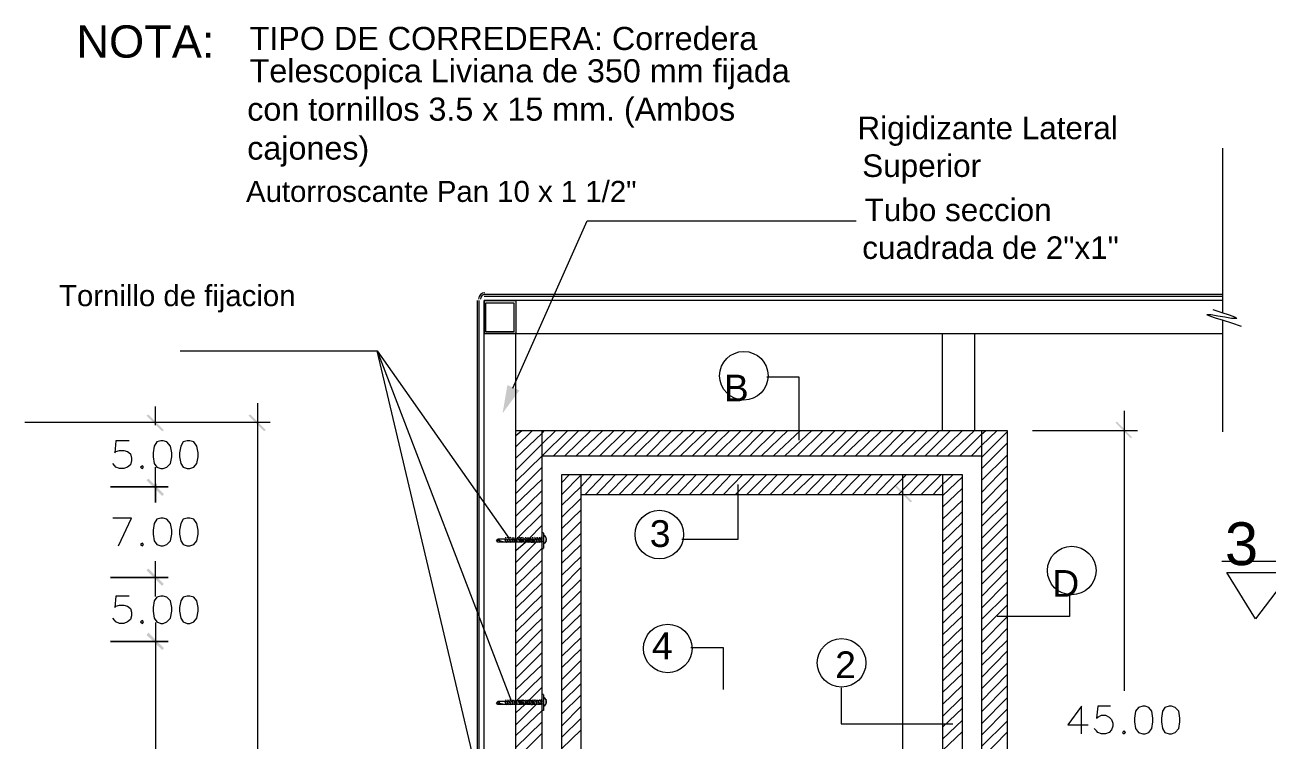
# Model space of a CAD drawing. Header units: inches. Extents: x 0.13 to 4.47, y 0.19 to 3.07.
# Drawn here: x 1.705 to 2.667, y 1.314 to 1.869 of the extents above; entities that cross this region are included whole.
import ezdxf

# ---------------------------------------------------------------- set-up
doc = ezdxf.new("R2010")
doc.units = ezdxf.units.IN
doc.header["$MEASUREMENT"] = 0
for name, color, linetype in [('PDF_PDF5_PDF12_PDF11_0', 7, 'Continuous'), ('PDF_PDF5_PDF12_PDF11_1', 7, 'Continuous'), ('PDF_PDF5_PDF12_PDF11_COTAS-01', 7, 'Continuous'), ('PDF_PDF5_PDF12_PDF11_lineabase', 7, 'Continuous'), ('PDF_PDF5_PDF12_PDF11_MESA', 7, 'Continuous'), ('PDF_Texto', 7, 'Continuous')]:
    doc.layers.add(name, color=color, linetype=linetype)
doc.styles.add('PDF Arial', font='arial.ttf')

msp = doc.modelspace()

# ---------------------------------------------------------------- linework, layer by layer
at = {"layer": 'PDF_PDF5_PDF12_PDF11_0', "lineweight": 5}
for points in [[(2.63253, 1.77308), (2.63253, 1.64583)], [(2.08268, 1.58732), (2.14026, 1.71689), (2.34878, 1.71689)], [(2.63253, 1.65977), (2.06039, 1.65977)], [(2.63253, 1.65837), (2.06039, 1.65837)], [(2.05528, 1.11084), (2.05528, 1.65512)], [(2.05667, 1.11084), (2.05667, 1.65512)], [(2.63253, 1.65512), (2.06039, 1.65512), (2.06039, 1.62958), (2.63253, 1.62958)], [(2.6251, 1.64816), (2.63206, 1.64583), (2.63764, 1.64398), (2.64182, 1.64258), (2.64321, 1.64165), (2.64367, 1.64119), (2.64321, 1.64119), (2.64135, 1.64119), (2.63949, 1.64119), (2.63439, 1.64212), (2.62881, 1.64305), (2.62371, 1.64398), (2.62231, 1.64398), (2.62092, 1.64398), (2.62045, 1.64398), (2.62092, 1.64398), (2.62185, 1.64351), (2.62324, 1.64305), (2.62696, 1.64165), (2.63299, 1.6398), (2.63949, 1.63794), (2.64693, 1.63515)], [(2.63253, 1.6398), (2.63253, 1.55342)], [(2.46581, 1.13035), (2.46581, 1.10527), (2.06039, 1.10527), (2.06039, 1.13035), (2.06039, 1.62958)], [(2.085, 1.13035), (2.085, 1.62958)], [(2.41565, 1.55435), (2.41565, 1.62958)], [(2.44073, 1.55435), (2.44073, 1.62958)], [(1.82494, 1.61611), (1.97772, 1.61611), (2.07989, 1.47075)], [(2.07804, 1.19119), (1.97772, 1.61611), (2.08175, 1.34444)], [(2.27958, 1.59614), (2.3042, 1.59614), (2.3042, 1.54692)], [(1.8059, 1.55853), (1.8059, 1.56085), (1.8059, 1.57292)], [(1.88484, 1.57571), (1.88484, 1.27292)], [(2.55637, 1.56967), (2.55637, 1.3528)], [(1.70466, 1.56085), (1.8946, 1.56085)], [(1.77107, 1.56085), (1.81565, 1.56085)], [(2.10543, 1.12524), (2.10543, 1.55435)], [(2.44584, 1.55435), (2.44584, 1.12524)], [(2.48531, 1.55435), (2.56658, 1.55435)], [(2.10543, 1.53484), (2.44584, 1.53484)], [(1.8059, 1.51302), (1.8059, 1.51069), (1.8059, 1.49862), (1.8059, 1.52602)], [(2.43098, 1.12524), (2.43098, 1.51998), (2.1203, 1.51998), (2.1203, 1.12524)], [(2.13562, 1.12524), (2.13562, 1.51998)], [(2.21364, 1.47029), (2.25729, 1.47029), (2.25729, 1.51255)], [(2.385, 1.11084), (2.385, 1.51998)], [(2.41565, 1.51998), (2.41565, 1.12524)], [(1.81565, 1.51069), (1.77107, 1.51069), (1.81565, 1.51069)], [(2.41565, 1.50466), (2.13562, 1.50466)], [(2.39568, 1.50466), (2.37525, 1.50466)], [(2.10636, 1.46286), (2.10543, 1.46286), (2.10543, 1.47493)], [(2.1059, 1.4754), (2.10636, 1.4754)], [(2.1059, 1.47493), (2.1059, 1.47493)], [(2.10636, 1.47493), (2.10636, 1.46332)], [(2.07618, 1.46797), (2.07014, 1.46936), (2.07107, 1.47029), (2.07246, 1.46983), (2.072, 1.4689)], [(2.07896, 1.46797), (2.07757, 1.46797), (2.07107, 1.46797), (2.07014, 1.46936)], [(2.07804, 1.47029), (2.07664, 1.47029), (2.07107, 1.47029)], [(2.07989, 1.47029), (2.0785, 1.47029)], [(2.08082, 1.46797), (2.07943, 1.46797)], [(2.08175, 1.47029), (2.08036, 1.47029)], [(2.08268, 1.46797), (2.08129, 1.46797)], [(2.08361, 1.47029), (2.08221, 1.47029)], [(2.08454, 1.46797), (2.08314, 1.46797)], [(2.085, 1.47029), (2.08407, 1.47029)], [(2.08593, 1.46797), (2.085, 1.46797)], [(2.08872, 1.47029), (2.08686, 1.47029), (2.08547, 1.47029)], [(2.08965, 1.46797), (2.08825, 1.46797), (2.08639, 1.46797)], [(2.09011, 1.47029), (2.08918, 1.47029)], [(2.09104, 1.46797), (2.09011, 1.46797)], [(2.09197, 1.47029), (2.09057, 1.47029)], [(2.0929, 1.46797), (2.0915, 1.46797)], [(2.09382, 1.47029), (2.09243, 1.47029)], [(2.09475, 1.46797), (2.09336, 1.46797)], [(2.09522, 1.47029), (2.09429, 1.47029)], [(2.09615, 1.46797), (2.09522, 1.46797)], [(2.09568, 1.47029), (2.09708, 1.47029), (2.09568, 1.47029)], [(2.09661, 1.46797), (2.098, 1.46797), (2.09661, 1.46797)], [(2.09847, 1.47029), (2.09754, 1.47029)], [(2.0994, 1.46797), (2.09847, 1.46797)], [(2.10033, 1.47029), (2.09893, 1.47029)], [(2.10126, 1.46797), (2.09986, 1.46797)], [(2.10404, 1.47029), (2.10218, 1.47029), (2.10079, 1.47029)], [(2.10358, 1.46797), (2.10172, 1.46797)], [(2.10497, 1.46797), (2.10404, 1.46797)], [(2.10543, 1.47029), (2.10451, 1.47029)], [(2.10543, 1.46797), (2.10543, 1.46797)], [(2.10636, 1.46332), (2.10636, 1.46332)], [(1.8059, 1.42571), (1.8059, 1.45311)], [(1.8059, 1.43871), (1.8059, 1.44057), (1.8059, 1.45264)], [(1.81565, 1.44057), (1.77107, 1.44057), (1.81565, 1.44057)], [(2.51411, 1.42757), (2.51411, 1.41038), (2.45791, 1.41038)], [(1.8059, 1.40574), (1.8059, 1.18608)], [(1.81565, 1.39088), (1.77107, 1.39088), (1.81565, 1.39088)], [(1.8059, 1.39274), (1.8059, 1.39088), (1.8059, 1.3788)], [(2.22061, 1.38623), (2.24568, 1.38623), (2.24568, 1.35373)], [(2.10636, 1.34955), (2.10636, 1.33747), (2.10543, 1.33747), (2.10543, 1.34955)], [(2.1059, 1.35001), (2.10636, 1.35001)], [(2.1059, 1.34955), (2.1059, 1.34955)], [(2.33717, 1.35512), (2.33717, 1.32726), (2.42355, 1.32726)], [(2.07618, 1.34212), (2.07014, 1.34351), (2.07107, 1.34444), (2.07246, 1.34397), (2.072, 1.34304)], [(2.07896, 1.34212), (2.07757, 1.34212), (2.07107, 1.34212), (2.07014, 1.34351)], [(2.07804, 1.34444), (2.07664, 1.34444), (2.07107, 1.34444)], [(2.07989, 1.34444), (2.0785, 1.34444)], [(2.08082, 1.34212), (2.07943, 1.34212)], [(2.08175, 1.3449), (2.08036, 1.3449)], [(2.08268, 1.34212), (2.08129, 1.34212)], [(2.08361, 1.3449), (2.08221, 1.3449)], [(2.08454, 1.34212), (2.08314, 1.34212)], [(2.085, 1.3449), (2.08407, 1.3449)], [(2.08593, 1.34212), (2.085, 1.34212)], [(2.08872, 1.3449), (2.08686, 1.3449), (2.08547, 1.3449)], [(2.08965, 1.34212), (2.08825, 1.34212), (2.08639, 1.34212)], [(2.09011, 1.3449), (2.08918, 1.3449)], [(2.09104, 1.34212), (2.09011, 1.34212)], [(2.09197, 1.3449), (2.09057, 1.3449)], [(2.0929, 1.34212), (2.0915, 1.34212)], [(2.09382, 1.3449), (2.09243, 1.3449)], [(2.09475, 1.34212), (2.09336, 1.34212)], [(2.09522, 1.3449), (2.09429, 1.3449)], [(2.09615, 1.34212), (2.09522, 1.34212)], [(2.09568, 1.3449), (2.09708, 1.3449), (2.09568, 1.3449)], [(2.09661, 1.34212), (2.098, 1.34212), (2.09661, 1.34212)], [(2.09847, 1.3449), (2.09754, 1.3449)], [(2.0994, 1.34212), (2.09847, 1.34212)], [(2.10033, 1.3449), (2.09893, 1.3449)], [(2.10126, 1.34212), (2.09986, 1.34212)], [(2.10404, 1.3449), (2.10218, 1.3449), (2.10079, 1.3449)], [(2.10358, 1.34212), (2.10172, 1.34212)], [(2.10497, 1.34212), (2.10404, 1.34212)], [(2.10543, 1.3449), (2.10451, 1.3449)], [(2.10543, 1.34212), (2.10543, 1.34212)]]:
    msp.add_lwpolyline(points, dxfattribs=at)
for points in [[(2.085, 1.55435), (2.46581, 1.55435), (2.46581, 1.10527), (2.085, 1.10527)], [(2.085, 1.55435), (2.46581, 1.55435), (2.46581, 1.10527), (2.085, 1.10527)], [(2.63578, 1.44428), (2.68547, 1.44428), (2.65807, 1.40853)]]:
    msp.add_lwpolyline(points, close=True, dxfattribs=at)
at = {"layer": 'PDF_PDF5_PDF12_PDF11_0', "lineweight": 13}
for points in [[(1.78546, 1.54645), (1.77525, 1.54645), (1.77432, 1.53716), (1.77525, 1.53809), (1.77803, 1.53902), (1.78128, 1.53902), (1.78407, 1.53809), (1.78639, 1.53624), (1.78732, 1.53298), (1.78732, 1.53113), (1.78639, 1.52788), (1.78407, 1.52602), (1.78128, 1.52509), (1.77803, 1.52509), (1.77525, 1.52602), (1.77432, 1.52695), (1.77292, 1.5288)], [(1.7771, 1.46518), (1.78732, 1.48654), (1.77292, 1.48654)], [(1.78546, 1.42617), (1.77525, 1.42617), (1.77432, 1.41735), (1.77525, 1.41828), (1.77803, 1.41921), (1.78128, 1.41921), (1.78407, 1.41828), (1.78639, 1.41642), (1.78732, 1.41363), (1.78732, 1.41085), (1.78639, 1.40806), (1.78407, 1.4062), (1.78128, 1.40481), (1.77803, 1.40481), (1.77525, 1.4062), (1.77432, 1.40713), (1.77292, 1.40899)], [(2.52339, 1.31936), (2.52339, 1.34072), (2.51271, 1.32633), (2.5285, 1.32633)], [(2.54569, 1.34072), (2.53593, 1.34072), (2.535, 1.33143), (2.53593, 1.33236), (2.53872, 1.33376), (2.54197, 1.33376), (2.54476, 1.33236), (2.54661, 1.33051), (2.54754, 1.32772), (2.54754, 1.3254), (2.54661, 1.32261), (2.54476, 1.32029), (2.54197, 1.31936), (2.53872, 1.31936), (2.53593, 1.32029), (2.535, 1.32168), (2.53315, 1.32354)]]:
    msp.add_lwpolyline(points, dxfattribs=at)
for points in [[(1.81008, 1.54645), (1.80683, 1.54552), (1.80497, 1.54227), (1.80404, 1.53716), (1.80404, 1.53391), (1.80497, 1.5288), (1.80683, 1.52602), (1.81008, 1.52509), (1.81193, 1.52509), (1.81472, 1.52602), (1.81751, 1.5288), (1.81844, 1.53391), (1.81844, 1.53716), (1.81751, 1.54227), (1.81472, 1.54552), (1.81193, 1.54645)], [(1.83051, 1.54645), (1.82726, 1.54552), (1.8254, 1.54227), (1.82447, 1.53716), (1.82447, 1.53391), (1.8254, 1.5288), (1.82726, 1.52602), (1.83051, 1.52509), (1.83237, 1.52509), (1.83562, 1.52602), (1.83794, 1.5288), (1.83887, 1.53391), (1.83887, 1.53716), (1.83794, 1.54227), (1.83562, 1.54552), (1.83237, 1.54645)], [(1.79568, 1.52695), (1.79429, 1.52602), (1.79568, 1.52509), (1.79661, 1.52602)], [(1.81008, 1.48654), (1.80683, 1.48562), (1.80497, 1.48236), (1.80404, 1.47726), (1.80404, 1.47401), (1.80497, 1.4689), (1.80683, 1.46611), (1.81008, 1.46518), (1.81193, 1.46518), (1.81472, 1.46611), (1.81751, 1.4689), (1.81844, 1.47401), (1.81844, 1.47726), (1.81751, 1.48236), (1.81472, 1.48562), (1.81193, 1.48654)], [(1.83051, 1.48654), (1.82726, 1.48562), (1.8254, 1.48236), (1.82447, 1.47726), (1.82447, 1.47401), (1.8254, 1.4689), (1.82726, 1.46611), (1.83051, 1.46518), (1.83237, 1.46518), (1.83562, 1.46611), (1.83794, 1.4689), (1.83887, 1.47401), (1.83887, 1.47726), (1.83794, 1.48236), (1.83562, 1.48562), (1.83237, 1.48654)], [(1.79568, 1.46704), (1.79429, 1.46611), (1.79568, 1.46518), (1.79661, 1.46611)], [(1.81008, 1.42617), (1.80683, 1.42524), (1.80497, 1.42246), (1.80404, 1.41735), (1.80404, 1.41456), (1.80497, 1.40899), (1.80683, 1.4062), (1.81008, 1.40481), (1.81193, 1.40481), (1.81472, 1.4062), (1.81751, 1.40899), (1.81844, 1.41456), (1.81844, 1.41735), (1.81751, 1.42246), (1.81472, 1.42524), (1.81193, 1.42617)], [(1.83051, 1.42617), (1.82726, 1.42524), (1.8254, 1.42246), (1.82447, 1.41735), (1.82447, 1.41456), (1.8254, 1.40899), (1.82726, 1.4062), (1.83051, 1.40481), (1.83237, 1.40481), (1.83562, 1.4062), (1.83794, 1.40899), (1.83887, 1.41456), (1.83887, 1.41735), (1.83794, 1.42246), (1.83562, 1.42524), (1.83237, 1.42617)], [(1.79568, 1.40713), (1.79429, 1.4062), (1.79568, 1.40481), (1.79661, 1.4062)], [(2.57076, 1.34072), (2.56751, 1.33979), (2.56519, 1.33701), (2.56426, 1.33143), (2.56426, 1.32865), (2.56519, 1.32354), (2.56751, 1.32029), (2.57076, 1.31936), (2.57262, 1.31936), (2.57541, 1.32029), (2.57773, 1.32354), (2.57866, 1.32865), (2.57866, 1.33143), (2.57773, 1.33701), (2.57541, 1.33979), (2.57262, 1.34072)], [(2.5912, 1.34072), (2.58795, 1.33979), (2.58609, 1.33701), (2.58516, 1.33143), (2.58516, 1.32865), (2.58609, 1.32354), (2.58795, 1.32029), (2.5912, 1.31936), (2.59305, 1.31936), (2.59584, 1.32029), (2.59863, 1.32354), (2.59956, 1.32865), (2.59956, 1.33143), (2.59863, 1.33701), (2.59584, 1.33979), (2.59305, 1.34072)], [(2.55637, 1.32168), (2.55497, 1.32029), (2.55637, 1.31936), (2.5573, 1.32029)]]:
    msp.add_lwpolyline(points, close=True, dxfattribs=at)
at = {"layer": 'PDF_PDF5_PDF12_PDF11_0', "lineweight": 5}
for centre in [(2.26171, 1.59684), (2.19623, 1.47377), (2.51573, 1.44591), (2.20273, 1.38554), (2.3374, 1.37439)]:
    msp.add_circle(centre, 0.01881, dxfattribs=at)
for centre, radius, start, end in [((2.06108, 1.65628), 0.00488, 90.00028, 179.99972), ((2.06108, 1.65628), 0.00348, 90.00045, 179.99955), ((2.10427, 1.47006), 0.00441, 312.3752, 47.6248), ((2.10427, 1.34421), 0.00441, 312.3752, 47.6248)]:
    msp.add_arc(centre, radius, start, end, dxfattribs=at)
at = {"layer": 'PDF_PDF5_PDF12_PDF11_0', "transparency": 33554559}
for points in [[(2.08779, 1.58546), (2.07478, 1.56781), (2.0785, 1.58964)], [(1.80032, 1.56689), (1.79893, 1.56596), (1.8124, 1.55481)], [(1.79893, 1.56596), (1.8124, 1.55481), (1.81101, 1.55388)], [(1.89135, 1.55481), (1.87788, 1.56596), (1.87927, 1.56689)], [(1.88995, 1.55388), (1.89135, 1.55481), (1.87788, 1.56596)], [(2.5624, 1.54924), (2.54987, 1.56038), (2.55079, 1.56131)], [(2.56148, 1.54831), (2.5624, 1.54924), (2.54987, 1.56038)], [(1.8124, 1.50512), (1.79893, 1.5158), (1.80032, 1.51719)], [(1.8124, 1.50512), (1.79893, 1.5158), (1.80032, 1.51719)], [(1.81101, 1.50373), (1.8124, 1.50512), (1.79893, 1.5158)], [(1.81101, 1.50373), (1.8124, 1.50512), (1.79893, 1.5158)], [(2.39197, 1.49955), (2.37897, 1.51069), (2.3799, 1.51162)], [(2.39104, 1.49862), (2.39197, 1.49955), (2.37897, 1.51069)], [(1.80032, 1.44753), (1.79893, 1.44614), (1.8124, 1.43546)], [(1.80032, 1.44753), (1.79893, 1.44614), (1.8124, 1.43546)], [(1.79893, 1.44614), (1.8124, 1.43546), (1.81101, 1.43407)], [(1.79893, 1.44614), (1.8124, 1.43546), (1.81101, 1.43407)], [(1.8124, 1.38577), (1.79893, 1.39599), (1.80032, 1.39784)], [(1.8124, 1.38577), (1.79893, 1.39599), (1.80032, 1.39784)], [(1.81101, 1.38438), (1.8124, 1.38577), (1.79893, 1.39599)], [(1.81101, 1.38438), (1.8124, 1.38577), (1.79893, 1.39599)]]:
    msp.add_solid(points, dxfattribs=at)
at = {"layer": 'PDF_PDF5_PDF12_PDF11_1', "lineweight": 5}
for points in [[(2.07664, 1.47075), (2.07664, 1.47075)], [(2.07664, 1.47029), (2.07757, 1.46797), (2.07664, 1.47029)], [(2.07757, 1.4675), (2.07757, 1.4675)], [(2.07804, 1.47075), (2.07804, 1.47075)], [(2.07804, 1.47029), (2.07896, 1.46797)], [(2.07943, 1.46797), (2.0785, 1.47029)], [(2.07943, 1.4675), (2.07943, 1.4675)], [(2.07989, 1.47075), (2.07989, 1.47075)], [(2.08129, 1.46797), (2.08036, 1.47029)], [(2.08082, 1.4675), (2.08082, 1.4675)], [(2.08175, 1.47075), (2.08175, 1.47075)], [(2.08175, 1.47029), (2.08268, 1.46797)], [(2.08314, 1.46797), (2.08221, 1.47075)], [(2.08314, 1.4675), (2.08314, 1.4675)], [(2.08361, 1.47075), (2.08361, 1.47075)], [(2.08361, 1.47029), (2.08454, 1.46797)], [(2.085, 1.46797), (2.08407, 1.47075)], [(2.08454, 1.4675), (2.08454, 1.4675)], [(2.085, 1.47029), (2.08593, 1.46797)], [(2.08547, 1.47075), (2.08547, 1.47075)], [(2.08639, 1.4675), (2.08639, 1.4675)], [(2.08686, 1.47075), (2.08686, 1.47075)], [(2.08872, 1.46797), (2.08779, 1.47075)], [(2.08872, 1.47075), (2.08872, 1.47075)], [(2.08872, 1.46797), (2.08872, 1.46797)], [(2.09011, 1.46797), (2.08918, 1.47075)], [(2.08965, 1.4675), (2.08965, 1.4675)], [(2.09011, 1.47029), (2.09104, 1.46797)], [(2.0915, 1.46797), (2.09057, 1.47075)], [(2.09057, 1.47075), (2.09057, 1.47075)], [(2.0915, 1.4675), (2.0915, 1.4675)], [(2.09197, 1.47075), (2.09197, 1.47075)], [(2.09197, 1.47029), (2.0929, 1.46797)], [(2.09336, 1.46797), (2.09243, 1.47075)], [(2.09336, 1.4675), (2.09336, 1.4675)], [(2.09522, 1.46797), (2.09382, 1.47075)], [(2.09382, 1.47075), (2.09382, 1.47075)], [(2.09382, 1.47029), (2.09475, 1.46797)], [(2.09475, 1.4675), (2.09475, 1.4675)], [(2.09522, 1.47075), (2.09522, 1.47075)], [(2.09661, 1.46797), (2.09568, 1.47075)], [(2.09661, 1.4675), (2.09661, 1.4675)], [(2.09708, 1.47075), (2.09708, 1.47075)], [(2.09708, 1.47075), (2.09708, 1.47075)], [(2.098, 1.46797), (2.09708, 1.47029), (2.098, 1.46797)], [(2.09754, 1.47075), (2.09847, 1.46797), (2.09754, 1.47075)], [(2.09847, 1.47029), (2.09986, 1.46797), (2.09893, 1.47075)], [(2.09847, 1.4675), (2.09847, 1.4675)], [(2.09847, 1.4675), (2.09847, 1.4675)], [(2.09893, 1.47075), (2.09893, 1.47075)], [(2.09986, 1.4675), (2.09986, 1.4675)], [(2.10033, 1.47075), (2.10033, 1.47075)], [(2.10172, 1.46797), (2.10079, 1.47075)], [(2.10172, 1.4675), (2.10172, 1.4675)], [(2.10218, 1.47075), (2.10218, 1.47075)], [(2.10218, 1.47029), (2.10358, 1.46797)], [(2.10358, 1.4675), (2.10358, 1.4675)], [(2.10404, 1.47075), (2.10404, 1.47075)], [(2.10404, 1.47029), (2.10497, 1.46797)], [(2.10543, 1.46797), (2.10451, 1.47075)], [(2.10543, 1.47029), (2.10543, 1.47029)], [(2.1059, 1.47075), (2.1059, 1.47075)], [(2.07664, 1.34444), (2.07757, 1.34212), (2.07664, 1.3449)], [(2.07664, 1.3449), (2.07664, 1.3449)], [(2.07757, 1.34165), (2.07757, 1.34165)], [(2.07804, 1.3449), (2.07804, 1.3449)], [(2.07804, 1.34444), (2.07896, 1.34212)], [(2.07943, 1.34212), (2.0785, 1.3449)], [(2.07943, 1.34165), (2.07943, 1.34165)], [(2.07989, 1.3449), (2.07989, 1.3449)], [(2.08129, 1.34212), (2.08036, 1.3449)], [(2.08082, 1.34165), (2.08082, 1.34165)], [(2.08175, 1.3449), (2.08268, 1.34212)], [(2.08175, 1.3449), (2.08175, 1.3449)], [(2.08314, 1.34212), (2.08221, 1.3449)], [(2.08314, 1.34212), (2.08314, 1.34212)], [(2.08361, 1.3449), (2.08361, 1.3449)], [(2.085, 1.34212), (2.08407, 1.3449)], [(2.08454, 1.34212), (2.08454, 1.34212)], [(2.08547, 1.3449), (2.08547, 1.3449)], [(2.08639, 1.34212), (2.08639, 1.34212)], [(2.08686, 1.3449), (2.08686, 1.3449)], [(2.08872, 1.34212), (2.08779, 1.3449)], [(2.08872, 1.3449), (2.08872, 1.3449)], [(2.08872, 1.34212), (2.08872, 1.34212)], [(2.09011, 1.34212), (2.08918, 1.3449)], [(2.08965, 1.34212), (2.08965, 1.34212)], [(2.09011, 1.3449), (2.09104, 1.34212)], [(2.0915, 1.34212), (2.09057, 1.3449)], [(2.09057, 1.3449), (2.09057, 1.3449)], [(2.0915, 1.34212), (2.0915, 1.34212)], [(2.09197, 1.3449), (2.0929, 1.34212)], [(2.09197, 1.3449), (2.09197, 1.3449)], [(2.09336, 1.34212), (2.09243, 1.3449)], [(2.09336, 1.34212), (2.09336, 1.34212)], [(2.09522, 1.34212), (2.09382, 1.3449), (2.09475, 1.34212)], [(2.09382, 1.3449), (2.09382, 1.3449)], [(2.09475, 1.34212), (2.09475, 1.34212)], [(2.09522, 1.3449), (2.09522, 1.3449)], [(2.09661, 1.34212), (2.09568, 1.3449)], [(2.09661, 1.34212), (2.09661, 1.34212)], [(2.098, 1.34212), (2.09708, 1.3449), (2.098, 1.34212)], [(2.09708, 1.3449), (2.09708, 1.3449)], [(2.09708, 1.3449), (2.09708, 1.3449)], [(2.09754, 1.3449), (2.09847, 1.34212), (2.09754, 1.3449)], [(2.09847, 1.3449), (2.09986, 1.34212), (2.09893, 1.3449)], [(2.09847, 1.34212), (2.09847, 1.34212)], [(2.09847, 1.34212), (2.09847, 1.34212)], [(2.09893, 1.3449), (2.09893, 1.3449)], [(2.09986, 1.34212), (2.09986, 1.34212)], [(2.10033, 1.3449), (2.10033, 1.3449)], [(2.10172, 1.34212), (2.10079, 1.3449)], [(2.10172, 1.34212), (2.10172, 1.34212)], [(2.10404, 1.34212), (2.10218, 1.3449), (2.10358, 1.34212)], [(2.10218, 1.3449), (2.10218, 1.3449)], [(2.10358, 1.34212), (2.10358, 1.34212)], [(2.10404, 1.3449), (2.10497, 1.34212)], [(2.10404, 1.3449), (2.10404, 1.3449)], [(2.10543, 1.34212), (2.10451, 1.3449)], [(2.1059, 1.3449), (2.1059, 1.3449)]]:
    msp.add_lwpolyline(points, dxfattribs=at)
for points in [[(2.07989, 1.47029), (2.08082, 1.46797, 0.144875), (2.08078, 1.46843)], [(2.08635, 1.46845, -0.144752), (2.08639, 1.46797), (2.08547, 1.47075)], [(2.08652, 1.47112, -0.144561), (2.08686, 1.47075), (2.08825, 1.46797)], [(2.08872, 1.47029), (2.08965, 1.46797, 0.144455), (2.0896, 1.46845)], [(2.09018, 1.46836, 0.14441), (2.09044, 1.46807, 0.144989), (2.09052, 1.46846)], [(2.09522, 1.47029), (2.09615, 1.46797, 0.144455), (2.0961, 1.46845)], [(2.10033, 1.47029), (2.10126, 1.46797, 0.144643), (2.10124, 1.46835)], [(2.10404, 1.46797), (2.10218, 1.47075, 0.144561), (2.10185, 1.47112)], [(2.10411, 1.46836, 0.14441), (2.10438, 1.46807, 0.144989), (2.10446, 1.46846)], [(2.07989, 1.34444), (2.08082, 1.34212, 0.144875), (2.08078, 1.34257)], [(2.08187, 1.34289, 0.144553), (2.08218, 1.34264, -0.144455), (2.0822, 1.34221)], [(2.08361, 1.3449), (2.08454, 1.34212, 0.144875), (2.0845, 1.34257)], [(2.08466, 1.34527, -0.14403), (2.085, 1.3449), (2.08593, 1.34212)], [(2.08635, 1.3426, -0.144752), (2.08639, 1.34212), (2.08547, 1.3449)], [(2.08652, 1.34526, -0.144561), (2.08686, 1.3449), (2.08825, 1.34212)], [(2.08838, 1.34527, -0.14403), (2.08872, 1.3449), (2.08965, 1.34212, 0.144455), (2.0896, 1.3426)], [(2.09522, 1.3449), (2.09615, 1.34212, 0.144455), (2.0961, 1.3426)], [(2.09999, 1.34526, -0.144561), (2.10033, 1.3449), (2.10126, 1.34212)], [(2.1051, 1.34527, -0.14403), (2.10543, 1.3449), (2.10543, 1.34444)]]:
    msp.add_lwpolyline(points, format="xyb", dxfattribs=at)
for points in [[(2.09805, 1.4717, 0.144643), (2.09802, 1.4713, -0.144643)], [(2.09841, 1.47128, 0.144607), (2.09815, 1.47157, -0.144607)], [(2.099, 1.46791, 0.144607), (2.09926, 1.46761, -0.144607)], [(2.09982, 1.46795, 0.144643), (2.09985, 1.46835, -0.144643)], [(2.09805, 1.34584, 0.144643), (2.09802, 1.34545, -0.144643)], [(2.09841, 1.34542, 0.144607), (2.09815, 1.34572, -0.144607)], [(2.099, 1.34299, 0.144607), (2.09926, 1.34269, -0.144607)], [(2.09982, 1.34257, 0.144643), (2.09985, 1.34296, -0.144643)]]:
    msp.add_lwpolyline(points, format="xyb", close=True, dxfattribs=at)
for centre, radius, start, end in [((2.0778, 1.47145), 0.000697, 159.35767, 192.27909), ((2.07688, 1.47099), 0.000695, 24.59899, 57.51222), ((2.07873, 1.4682), 0.000695, 204.59899, 237.51222), ((2.0778, 1.4682), 0.000697, 339.35767, 12.27909), ((2.0792, 1.47145), 0.000697, 159.35767, 192.27909), ((2.07873, 1.47099), 0.000695, 24.59899, 57.51222), ((2.08012, 1.46866), 0.000696, 205.76611, 238.63524), ((2.08013, 1.47099), 0.000695, 34.72266, 67.68997), ((2.08152, 1.47145), 0.000697, 159.35767, 192.27909), ((2.08245, 1.46867), 0.000697, 205.78391, 238.62192), ((2.08152, 1.46866), 0.000694, 331.14433, 4.1696), ((2.08338, 1.47145), 0.000697, 159.35767, 192.27909), ((2.08245, 1.47052), 0.000697, 26.27066, 59.05455), ((2.08477, 1.46866), 0.000696, 205.74013, 238.64303), ((2.08384, 1.46867), 0.000696, 328.78589, 1.72843), ((2.08523, 1.47145), 0.000697, 159.35767, 192.27909), ((2.08431, 1.47099), 0.000695, 24.59899, 57.51222), ((2.08616, 1.46867), 0.000697, 205.78391, 238.62192), ((2.08709, 1.47145), 0.000697, 159.35767, 192.27909), ((2.08802, 1.46866), 0.000696, 205.74013, 238.64303), ((2.08709, 1.46867), 0.000696, 328.78589, 1.72843), ((2.08848, 1.47145), 0.000697, 159.35767, 192.27909), ((2.08802, 1.47052), 0.000697, 26.27066, 59.05455), ((2.08941, 1.46913), 0.000695, 204.59899, 237.51222), ((2.08988, 1.47145), 0.000697, 159.35767, 192.27909), ((2.08895, 1.47099), 0.000695, 24.59899, 57.51222), ((2.09127, 1.47145), 0.000697, 159.35767, 192.27909), ((2.09081, 1.47052), 0.000697, 26.27066, 59.05455), ((2.09266, 1.46866), 0.000696, 205.74013, 238.64303), ((2.09173, 1.46867), 0.000698, 331.23863, 4.075), ((2.09313, 1.47145), 0.000697, 159.35767, 192.27909), ((2.09266, 1.47052), 0.000697, 26.27066, 59.05455), ((2.09406, 1.46866), 0.000696, 205.76611, 238.63524), ((2.09359, 1.4682), 0.000697, 348.20798, 21.08714), ((2.09499, 1.47145), 0.000697, 159.35767, 192.27909), ((2.09406, 1.47052), 0.000697, 26.27066, 59.05455), ((2.09591, 1.46866), 0.000696, 205.76611, 238.63524), ((2.09684, 1.47145), 0.000697, 159.35767, 192.27909), ((2.09591, 1.47052), 0.000697, 26.27066, 59.05455), ((2.09824, 1.46866), 0.000696, 205.74013, 238.64303), ((2.09731, 1.46867), 0.000696, 328.78589, 1.72843), ((2.10056, 1.47145), 0.000697, 159.35767, 192.27909), ((2.09963, 1.47052), 0.000696, 25.74013, 58.64303), ((2.10149, 1.4682), 0.000695, 204.59899, 237.51222), ((2.10195, 1.47145), 0.000697, 159.35767, 192.27909), ((2.10288, 1.46867), 0.000697, 205.78391, 238.62192), ((2.10242, 1.4682), 0.000696, 345.9167, 18.89021), ((2.10381, 1.47145), 0.000697, 159.35767, 192.27909), ((2.10288, 1.47052), 0.000696, 25.74013, 58.64303), ((2.1052, 1.47145), 0.000697, 159.35767, 192.27909), ((2.10474, 1.47052), 0.000697, 26.27066, 59.05455), ((2.1066, 1.46913), 0.000697, 204.72241, 269.24429), ((2.10613, 1.47052), 0.00255, 341.3722, 18.6278), ((2.10613, 1.46913), 0.00255, 341.3722, 18.6278), ((2.0778, 1.3456), 0.000697, 159.35767, 192.27909), ((2.07687, 1.34467), 0.000697, 26.27066, 59.05455), ((2.07873, 1.34281), 0.000695, 204.59899, 237.51222), ((2.0778, 1.34281), 0.000697, 339.35767, 12.27909), ((2.0792, 1.3456), 0.000697, 159.35767, 192.27909), ((2.07873, 1.34467), 0.000697, 26.27066, 59.05455), ((2.08012, 1.34281), 0.000695, 204.59899, 237.51222), ((2.08013, 1.34514), 0.000695, 34.72266, 67.68997), ((2.08152, 1.3456), 0.000697, 159.35767, 192.27909), ((2.08338, 1.3456), 0.000697, 159.35767, 192.27909), ((2.08245, 1.34467), 0.000697, 26.27066, 59.05455), ((2.08477, 1.34328), 0.000695, 204.59899, 237.51222), ((2.08523, 1.3456), 0.000697, 159.35767, 192.27909), ((2.08616, 1.34328), 0.000695, 204.59899, 237.51222), ((2.08709, 1.3456), 0.000696, 158.18147, 191.14695), ((2.08802, 1.34328), 0.000695, 204.59899, 237.51222), ((2.08709, 1.34235), 0.000696, 345.9167, 18.89021), ((2.08848, 1.3456), 0.000697, 159.35767, 192.27909), ((2.08941, 1.34328), 0.000695, 204.59899, 237.51222), ((2.08988, 1.3456), 0.000697, 159.35767, 192.27909), ((2.08895, 1.34467), 0.000695, 26.39991, 59.22757), ((2.09081, 1.34374), 0.000696, 206.00767, 238.88215), ((2.08988, 1.34235), 0.000695, 349.039, 22.03807), ((2.09127, 1.3456), 0.000697, 159.35767, 192.27909), ((2.09081, 1.34467), 0.000697, 26.27066, 59.05455), ((2.09266, 1.34374), 0.000696, 206.00767, 238.88215), ((2.09173, 1.34235), 0.000697, 348.20798, 21.08714), ((2.09313, 1.3456), 0.000697, 159.35767, 192.27909), ((2.09266, 1.34467), 0.000697, 26.27066, 59.05455), ((2.09406, 1.34328), 0.000695, 204.59899, 237.51222), ((2.09359, 1.34235), 0.000697, 348.20798, 21.08714), ((2.09499, 1.3456), 0.000697, 159.35767, 192.27909), ((2.09406, 1.34514), 0.000695, 24.59899, 57.51222), ((2.09591, 1.34328), 0.000695, 204.59899, 237.51222), ((2.09684, 1.3456), 0.000697, 159.35767, 192.27909), ((2.09591, 1.34467), 0.000697, 26.27066, 59.05455), ((2.09824, 1.34328), 0.000695, 204.59899, 237.51222), ((2.09731, 1.34235), 0.000696, 345.9167, 18.89021), ((2.10056, 1.3456), 0.000696, 158.18147, 191.14695), ((2.10149, 1.34328), 0.000695, 204.59899, 237.51222), ((2.10056, 1.34281), 0.000697, 339.35767, 12.27909), ((2.10195, 1.3456), 0.000697, 159.35767, 192.27909), ((2.10149, 1.34467), 0.000696, 25.74013, 58.64303), ((2.10288, 1.34328), 0.000695, 204.59899, 237.51222), ((2.10242, 1.34235), 0.000696, 345.9167, 18.89021), ((2.10381, 1.3456), 0.000697, 159.35767, 192.27909), ((2.10288, 1.34514), 0.000695, 24.59899, 57.51222), ((2.10474, 1.34374), 0.000696, 206.00767, 238.88215), ((2.10381, 1.34235), 0.000695, 349.039, 22.03807), ((2.1052, 1.3456), 0.000697, 159.35767, 192.27909), ((2.1066, 1.34328), 0.000697, 204.72241, 269.24429), ((2.10613, 1.34513), 0.00255, 341.3722, 18.6278), ((2.10613, 1.34328), 0.00255, 341.3722, 18.6278)]:
    msp.add_arc(centre, radius, start, end, dxfattribs=at)
at = {"layer": 'PDF_PDF5_PDF12_PDF11_COTAS-01', "lineweight": 5}
for points in [[(2.085, 1.53298), (2.10543, 1.55249), (2.10729, 1.55435)], [(2.085, 1.5237), (2.10543, 1.54413), (2.11612, 1.55435)], [(2.085, 1.51487), (2.10543, 1.53484), (2.1254, 1.55435)], [(2.085, 1.55063), (2.08965, 1.55435)], [(2.085, 1.54181), (2.098, 1.55435)], [(2.11426, 1.53484), (2.13376, 1.55435)], [(2.12308, 1.53484), (2.14305, 1.55435)], [(2.13191, 1.53484), (2.15234, 1.55435)], [(2.14119, 1.53484), (2.16116, 1.55435)], [(2.15002, 1.53484), (2.16999, 1.55435)], [(2.15884, 1.53484), (2.17881, 1.55435)], [(2.16813, 1.53484), (2.1881, 1.55435)], [(2.17695, 1.53484), (2.19692, 1.55435)], [(2.18624, 1.53484), (2.20575, 1.55435)], [(2.1946, 1.53484), (2.21503, 1.55435)], [(2.20389, 1.53484), (2.22386, 1.55435)], [(2.21271, 1.53484), (2.23314, 1.55435)], [(2.222, 1.53484), (2.2415, 1.55435)], [(2.23082, 1.53484), (2.25079, 1.55435)], [(2.23965, 1.53484), (2.25962, 1.55435)], [(2.24893, 1.53484), (2.2689, 1.55435)], [(2.25776, 1.53484), (2.27726, 1.55435)], [(2.26658, 1.53484), (2.28655, 1.55435)], [(2.27541, 1.53484), (2.29584, 1.55435)], [(2.28469, 1.53484), (2.30559, 1.55435)], [(2.29352, 1.53484), (2.31441, 1.55435)], [(2.30327, 1.53484), (2.32324, 1.55435)], [(2.31256, 1.53484), (2.33253, 1.55435)], [(2.32138, 1.53484), (2.34135, 1.55435)], [(2.33067, 1.53484), (2.35017, 1.55435)], [(2.33903, 1.53484), (2.35946, 1.55435)], [(2.34832, 1.53484), (2.36829, 1.55435)], [(2.35714, 1.53484), (2.37757, 1.55435)], [(2.36643, 1.53484), (2.38593, 1.55435)], [(2.37525, 1.53484), (2.39522, 1.55435)], [(2.38407, 1.53484), (2.40404, 1.55435)], [(2.39336, 1.53484), (2.41333, 1.55435)], [(2.40219, 1.53484), (2.42169, 1.55435)], [(2.41101, 1.53484), (2.43098, 1.55435)], [(2.41983, 1.53484), (2.44027, 1.55435)], [(2.42912, 1.53484), (2.44584, 1.55156), (2.44909, 1.55435)], [(2.43795, 1.53484), (2.44584, 1.54274), (2.45791, 1.55435)], [(2.44584, 1.53345), (2.46581, 1.55342)], [(2.44584, 1.52463), (2.46581, 1.54459)], [(2.44584, 1.5158), (2.46581, 1.53531)], [(2.085, 1.50558), (2.10543, 1.52602)], [(2.44584, 1.50651), (2.46581, 1.52695)], [(2.085, 1.49723), (2.10543, 1.51673)], [(2.1203, 1.51394), (2.12633, 1.51998)], [(2.1203, 1.50466), (2.13562, 1.51998)], [(2.1203, 1.4963), (2.13562, 1.51116), (2.14398, 1.51998)], [(2.13841, 1.50466), (2.15327, 1.51998)], [(2.14723, 1.50466), (2.16209, 1.51998)], [(2.15605, 1.50466), (2.17138, 1.51998)], [(2.16488, 1.50466), (2.17974, 1.51998)], [(2.17417, 1.50466), (2.18903, 1.51998)], [(2.18345, 1.50466), (2.19785, 1.51998)], [(2.19181, 1.50466), (2.20714, 1.51998)], [(2.2011, 1.50466), (2.21596, 1.51998)], [(2.20992, 1.50466), (2.22479, 1.51998)], [(2.21921, 1.50466), (2.23407, 1.51998)], [(2.22757, 1.50466), (2.2429, 1.51998)], [(2.23686, 1.50466), (2.25172, 1.51998)], [(2.24568, 1.50466), (2.26054, 1.51998)], [(2.25497, 1.50466), (2.26983, 1.51998)], [(2.2638, 1.50466), (2.27912, 1.51998)], [(2.27262, 1.50466), (2.28748, 1.51998)], [(2.28191, 1.50466), (2.29677, 1.51998)], [(2.29073, 1.50466), (2.30652, 1.51998)], [(2.29955, 1.50466), (2.31581, 1.51998)], [(2.30931, 1.50466), (2.32417, 1.51998)], [(2.31859, 1.50466), (2.33346, 1.51998)], [(2.32788, 1.50466), (2.34228, 1.51998)], [(2.33624, 1.50466), (2.35157, 1.51998)], [(2.34553, 1.50466), (2.36039, 1.51998)], [(2.35435, 1.50466), (2.36921, 1.51998)], [(2.36364, 1.50466), (2.3785, 1.51998)], [(2.372, 1.50466), (2.38733, 1.51998)], [(2.38129, 1.50466), (2.39615, 1.51998)], [(2.39011, 1.50466), (2.40497, 1.51998)], [(2.39894, 1.50466), (2.41426, 1.51998)], [(2.40822, 1.50466), (2.41565, 1.51255), (2.42355, 1.51998)], [(2.41565, 1.50373), (2.43098, 1.51859)], [(2.44584, 1.49769), (2.46581, 1.51766)], [(2.085, 1.48794), (2.10543, 1.50791)], [(2.1203, 1.48701), (2.13562, 1.50187)], [(2.41565, 1.4949), (2.43098, 1.50976)], [(2.44584, 1.4884), (2.46581, 1.50884)], [(2.085, 1.47911), (2.10543, 1.49908)], [(2.1203, 1.47819), (2.13562, 1.49305)], [(2.41565, 1.48562), (2.43098, 1.50048)], [(2.44584, 1.48004), (2.46581, 1.49955)], [(2.085, 1.46983), (2.08547, 1.47029), (2.10543, 1.4898)], [(2.1203, 1.4689), (2.13562, 1.48422)], [(2.41565, 1.47679), (2.43098, 1.49165)], [(2.41565, 1.46797), (2.43098, 1.48283)], [(2.44584, 1.47075), (2.46581, 1.49072)], [(2.09475, 1.47029), (2.10543, 1.48097)], [(2.1203, 1.46007), (2.13562, 1.47493)], [(2.41565, 1.45868), (2.43098, 1.47354)], [(2.44584, 1.46193), (2.46581, 1.4819)], [(2.44584, 1.45264), (2.46581, 1.47261)], [(2.085, 1.46147), (2.09243, 1.46797)], [(2.085, 1.45218), (2.10079, 1.46797)], [(2.085, 1.44289), (2.10543, 1.46332)], [(2.0929, 1.46843), (2.09429, 1.46983)], [(2.10126, 1.46797), (2.10172, 1.46843)], [(2.10265, 1.46936), (2.10265, 1.46983)], [(2.10404, 1.47029), (2.10543, 1.47215)], [(2.1203, 1.45125), (2.13562, 1.46611)], [(2.41565, 1.44986), (2.43098, 1.46472)], [(2.44584, 1.44382), (2.46581, 1.46379)], [(2.085, 1.43407), (2.10543, 1.45404)], [(2.1203, 1.44196), (2.13562, 1.45682)], [(2.41565, 1.44057), (2.43098, 1.45589)], [(2.44584, 1.435), (2.46581, 1.45497)], [(2.085, 1.42524), (2.10543, 1.44521)], [(2.1203, 1.43314), (2.13562, 1.44846)], [(2.41565, 1.43221), (2.43098, 1.44707)], [(2.44584, 1.42571), (2.46581, 1.44614)], [(2.085, 1.41642), (2.10543, 1.43639)], [(2.1203, 1.42431), (2.13562, 1.43918)], [(2.41565, 1.42292), (2.43098, 1.43778)], [(2.44584, 1.41688), (2.46581, 1.43685)], [(2.085, 1.40713), (2.10543, 1.4271)], [(2.1203, 1.41549), (2.13562, 1.43035)], [(2.41565, 1.4141), (2.43098, 1.42896)], [(2.44584, 1.40806), (2.46581, 1.42757)], [(2.085, 1.39831), (2.10543, 1.41828)], [(2.1203, 1.4062), (2.13562, 1.42106)], [(2.41565, 1.40481), (2.43098, 1.42014)], [(2.44584, 1.39924), (2.46581, 1.41921)], [(2.085, 1.38948), (2.10543, 1.40899)], [(2.1203, 1.39738), (2.13562, 1.41224)], [(2.41565, 1.39599), (2.43098, 1.41085)], [(2.44584, 1.38995), (2.46581, 1.40992)], [(2.085, 1.3802), (2.10543, 1.40063)], [(2.1203, 1.38856), (2.13562, 1.40342)], [(2.41565, 1.38716), (2.43098, 1.40202)], [(2.44584, 1.38066), (2.46581, 1.40109)], [(2.085, 1.37137), (2.10543, 1.39134)], [(2.1203, 1.37927), (2.13562, 1.39413)], [(2.41565, 1.37787), (2.43098, 1.39274)], [(2.44584, 1.3723), (2.46581, 1.39181)], [(2.085, 1.36209), (2.10543, 1.38252)], [(2.1203, 1.37044), (2.13562, 1.38531)], [(2.1203, 1.36116), (2.13562, 1.37648)], [(2.41565, 1.36905), (2.43098, 1.38438)], [(2.44584, 1.36301), (2.46581, 1.38345)], [(2.085, 1.35373), (2.10543, 1.37323)], [(2.1203, 1.3528), (2.13562, 1.36766)], [(2.41565, 1.36023), (2.43098, 1.37509)], [(2.44584, 1.35419), (2.46581, 1.37416)], [(2.085, 1.34444), (2.10543, 1.36441)], [(2.1203, 1.34351), (2.13562, 1.35837)], [(2.41565, 1.3514), (2.43098, 1.36626)], [(2.44584, 1.3449), (2.46581, 1.36534)], [(2.09475, 1.3449), (2.10543, 1.35558)], [(2.1203, 1.33469), (2.13562, 1.34955)], [(2.41565, 1.34212), (2.43098, 1.35698)], [(2.41565, 1.33283), (2.43098, 1.34815)], [(2.44584, 1.33654), (2.46581, 1.35651)], [(2.085, 1.33561), (2.09197, 1.34212)], [(2.085, 1.32633), (2.10079, 1.34212)], [(2.0929, 1.34258), (2.09429, 1.34444)], [(2.10126, 1.34258), (2.10126, 1.34304)], [(2.10218, 1.34397), (2.10265, 1.34397)], [(2.10358, 1.3449), (2.10543, 1.3463)], [(2.1203, 1.3254), (2.13562, 1.34072)], [(2.41565, 1.32447), (2.43098, 1.33933)], [(2.44584, 1.32726), (2.46581, 1.34722)], [(2.44584, 1.31843), (2.46581, 1.3384)], [(2.085, 1.31797), (2.10543, 1.33747)], [(2.085, 1.30868), (2.10543, 1.32865)], [(2.1203, 1.31657), (2.13562, 1.33143)], [(2.41565, 1.31518), (2.43098, 1.33004)], [(2.44584, 1.30961), (2.46581, 1.32911)], [(2.085, 1.29939), (2.10543, 1.31982)], [(2.1203, 1.30775), (2.13562, 1.32261)], [(2.41565, 1.30636), (2.43098, 1.32122)], [(2.44584, 1.30032), (2.46581, 1.32075)]]:
    msp.add_lwpolyline(points, dxfattribs=at)
at = {"layer": 'PDF_PDF5_PDF12_PDF11_lineabase', "lineweight": 5}
for points in [[(2.085, 1.62958), (2.06039, 1.62958), (2.06039, 1.65512), (2.085, 1.65512)], [(2.08361, 1.63097), (2.06178, 1.63097), (2.06178, 1.65326), (2.08361, 1.65326)]]:
    msp.add_lwpolyline(points, close=True, dxfattribs=at)
at = {"layer": 'PDF_PDF5_PDF12_PDF11_MESA', "lineweight": 5}
msp.add_lwpolyline([(2.63206, 1.45311), (2.99894, 1.45311)], dxfattribs=at)

# ---------------------------------------------------------------- texts
at = {"layer": 'PDF_Texto', "attachment_point": 7, "style": 'PDF Arial'}
for s, insert, char_height in [('NOTA:', (1.7446, 1.84297), 0.025065), ('TIPO DE CORREDERA: Corredera', (1.87881, 1.84901), 0.0179032), ('Telescopica Liviana de 350 mm fijada', (1.87881, 1.81882), 0.0179032), ('con tornillos 3.5 x 15 mm. (Ambos', (1.87695, 1.7891), 0.0179032), ('Rigidizante Lateral', (2.34971, 1.77491), 0.0174385), ('cajones)', (1.87695, 1.75891), 0.017903), ('Superior', (2.35342, 1.74566), 0.017438), ('Autorroscante Pan 10 x 1 1/2"', (1.87602, 1.73132), 0.0162756), ('Tubo seccion', (2.35528, 1.7164), 0.0174385), ('cuadrada de 2"x1"', (2.35342, 1.68714), 0.0174385), ('Tornillo de fijacion', (1.73113, 1.64587), 0.0162756), ('B', (2.24615, 1.57698), 0.02072), ('3', (2.1888, 1.4639), 0.02072), ('3', (2.63439, 1.44966), 0.03316), ('D', (2.50064, 1.42559), 0.02072), ('4', (2.19042, 1.37721), 0.02072), ('2', (2.33244, 1.36252), 0.02072)]:
    msp.add_mtext(s, dxfattribs=dict(at, insert=insert, char_height=char_height))

doc.saveas('drawing.dxf')
